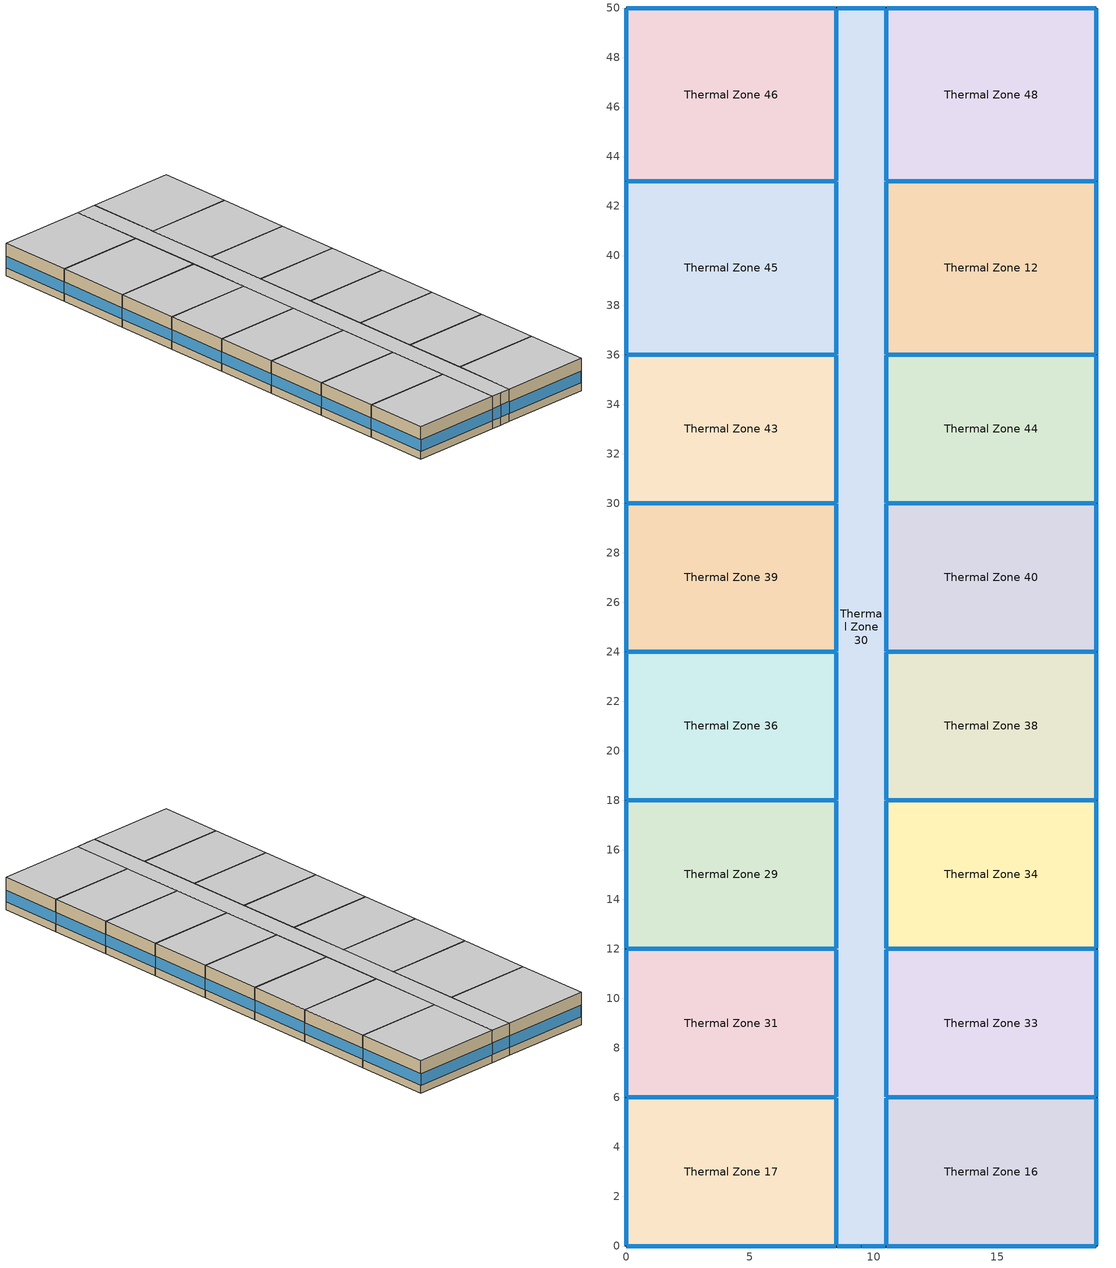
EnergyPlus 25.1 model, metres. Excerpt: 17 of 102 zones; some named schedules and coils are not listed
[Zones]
Thermal Zone 12
 floor to Thermal Zone 24 (Typical Interior Floor): 19,43 19,36 10.5,36 10.5,43 z3.05
 wall outside (Surface 218 c tbd (R 0.8x Solar 1.0x Therm 1.0x)): 19,36 19,43 z3.05:6.1
 wall to Thermal Zone 44 (Typical Interior Wall): 10.5,36 19,36 z3.05:6.1
 wall to Thermal Zone 30 (Typical Interior Wall): 10.5,43 10.5,36 z3.05:6.1
 wall to Thermal Zone 48 (Typical Interior Wall): 19,43 10.5,43 z3.05:6.1
 window (Customized Fenestration: u=3.36): 19,36.03 19,42.97 z3.81:4.88
 window inside (Typical Interior Window): 10.53,36 18.97,36 / 10.5,42.97 10.5,36.03 / 18.97,43 10.53,43 z4.05:4.97
 ceiling to Thermal Zone 63 (Typical Interior Ceiling): 19,36 19,43 10.5,43 10.5,36 z6.1
Thermal Zone 16
 floor to Thermal Zone 8 (Typical Interior Floor): 19,6 19,0 10.5,0 10.5,6 z3.05
 wall outside (Surface 146 c tbd (R 0.8x Solar 1.0x Therm 1.0x)): 19,0 19,6 z3.05:6.1
 wall outside (Surface 147 c tbd (R 0.8x Solar 1.0x Therm 1.0x)): 10.5,0 19,0 z3.05:6.1
 wall to Thermal Zone 30 (Typical Interior Wall): 10.5,6 10.5,0 z3.05:6.1
 wall to Thermal Zone 33 (Typical Interior Wall): 19,6 10.5,6 z3.05:6.1
 window (Customized Fenestration: u=3.36): 19,0.03 19,5.97 z3.81:4.89; 10.53,0 18.97,0 z3.81:4.88
 window inside (Typical Interior Window): 10.5,5.97 10.5,0.03 / 18.97,6 10.53,6 z4.05:4.97
 ceiling to Thermal Zone 50 (Typical Interior Ceiling): 19,0 19,6 10.5,6 10.5,0 z6.1
Thermal Zone 17
 floor to Thermal Zone 2 (Typical Interior Floor): 8.5,6 8.5,0 0,0 0,6 z3.05
 wall outside (Surface 120 c tbd (R 0.8x Solar 1.0x Therm 1.0x)): 0,0 8.5,0 z3.05:6.1
 wall outside (Surface 121 c tbd (R 0.8x Solar 1.0x Therm 1.0x)): 0,6 0,0 z3.05:6.1
 wall to Thermal Zone 30 (Typical Interior Wall): 8.5,0 8.5,6 z3.05:6.1
 wall to Thermal Zone 31 (Typical Interior Wall): 8.5,6 0,6 z3.05:6.1
 window inside (Typical Interior Window): 8.5,0.03 8.5,5.97 / 8.47,6 0.03,6 z4.05:4.97
 window (Customized Fenestration: u=3.36): 0.03,0 8.47,0 z3.81:4.88; 0,5.97 0,0.03 z3.81:4.89
 ceiling to Thermal Zone 47 (Typical Interior Ceiling): 8.5,0 8.5,6 0,6 0,0 z6.1
Thermal Zone 29
 floor to Thermal Zone 9 (Typical Interior Floor): 8.5,18 8.5,12 0,12 0,18 z3.05
 wall outside (Surface 166 c tbd (R 0.8x Solar 1.0x Therm 1.0x)): 0,18 0,12 z3.05:6.1
 wall to Thermal Zone 30 (Typical Interior Wall): 8.5,12 8.5,18 z3.05:6.1
 wall to Thermal Zone 31 (Typical Interior Wall): 0,12 8.5,12 z3.05:6.1
 wall to Thermal Zone 36 (Typical Interior Wall): 8.5,18 0,18 z3.05:6.1
 window inside (Typical Interior Window): 8.5,12.03 8.5,17.97 / 0.03,12 8.47,12 / 8.47,18 0.03,18 z4.05:4.97
 window (Customized Fenestration: u=3.36): 0,17.97 0,12.03 z3.81:4.89
 ceiling to Thermal Zone 54 (Typical Interior Ceiling): 8.5,12 8.5,18 0,18 0,12 z6.1
Thermal Zone 30
 floor to Thermal Zone 6 (Typical Interior Floor): 10.5,50 10.5,0 8.5,0 8.5,50 z3.05
 wall outside (Surface 126 c tbd (R 0.8x Solar 1.0x Therm 1.0x)): 9.5,0 10.5,0 z3.05:6.1
 wall outside (Surface 127 c tbd (R 0.8x Solar 1.0x Therm 1.0x)): 8.5,0 9.5,0 z3.05:6.1
 wall outside (Surface 136 c tbd (R 0.8x Solar 1.0x Therm 1.0x)): 10.5,50 8.5,50 z3.05:6.1
 wall to Thermal Zone 31 (Typical Interior Wall): 8.5,12 8.5,6 z3.05:6.1
 wall to Thermal Zone 36 (Typical Interior Wall): 8.5,24 8.5,18 z3.05:6.1
 wall to Thermal Zone 39 (Typical Interior Wall): 8.5,30 8.5,24 z3.05:6.1
 wall to Thermal Zone 43 (Typical Interior Wall): 8.5,36 8.5,30 z3.05:6.1
 wall to Thermal Zone 45 (Typical Interior Wall): 8.5,43 8.5,36 z3.05:6.1
 wall to Thermal Zone 46 (Typical Interior Wall): 8.5,50 8.5,43 z3.05:6.1
 wall to Thermal Zone 48 (Typical Interior Wall): 10.5,43 10.5,50 z3.05:6.1
 wall to Thermal Zone 44 (Typical Interior Wall): 10.5,30 10.5,36 z3.05:6.1
 wall to Thermal Zone 40 (Typical Interior Wall): 10.5,24 10.5,30 z3.05:6.1
 wall to Thermal Zone 38 (Typical Interior Wall): 10.5,18 10.5,24 z3.05:6.1
 wall to Thermal Zone 34 (Typical Interior Wall): 10.5,12 10.5,18 z3.05:6.1
 wall to Thermal Zone 33 (Typical Interior Wall): 10.5,6 10.5,12 z3.05:6.1
 window (Customized Fenestration: u=3.36): 9.53,0 10.47,0 / 8.53,0 9.47,0 z3.81:4.93; 10.47,50 8.53,50 z3.81:4.9
 window inside (Typical Interior Window): 8.5,11.97 8.5,6.03 / 8.5,23.97 8.5,18.03 / 8.5,29.97 8.5,24.03 / 8.5,35.97 8.5,30.03 / 8.5,42.97 8.5,36.03 / 8.5,49.97 8.5,43.03 / 10.5,43.03 10.5,49.97 / 10.5,30.03 10.5,35.97 / 10.5,24.03 10.5,29.97 / 10.5,18.03 10.5,23.97 / 10.5,12.03 10.5,17.97 / 10.5,6.03 10.5,11.97 z4.05:4.97
 ceiling to Thermal Zone 49 (Typical Interior Ceiling): 10.5,0 10.5,50 8.5,50 8.5,0 z6.1
Thermal Zone 31
 floor to Thermal Zone 3 (Typical Interior Floor): 0,12 8.5,12 8.5,6 0,6 z3.05
 wall outside (Surface 154 c tbd (R 0.8x Solar 1.0x Therm 1.0x)): 0,12 0,6 z3.05:6.1
 window (Customized Fenestration: u=3.36): 0,11.97 0,6.03 z3.81:4.89
 ceiling to Thermal Zone 53 (Typical Interior Ceiling): 8.5,6 8.5,12 0,12 0,6 z6.1
Thermal Zone 33
 floor to Thermal Zone 7 (Typical Interior Floor): 19,12 19,6 10.5,6 10.5,12 z3.05
 wall outside (Surface 158 c tbd (R 0.8x Solar 1.0x Therm 1.0x)): 19,6 19,12 z3.05:6.1
 wall to Thermal Zone 34 (Typical Interior Wall): 19,12 10.5,12 z3.05:6.1
 window (Customized Fenestration: u=3.36): 19,6.03 19,11.97 z3.81:4.89
 window inside (Typical Interior Window): 18.97,12 10.53,12 z4.05:4.97
 ceiling to Thermal Zone 14 (Typical Interior Ceiling): 19,6 19,12 10.5,12 10.5,6 z6.1
Thermal Zone 34
 floor to Thermal Zone 10 (Typical Interior Floor): 19,18 19,12 10.5,12 10.5,18 z3.05
 wall outside (Surface 170 c tbd (R 0.8x Solar 1.0x Therm 1.0x)): 19,12 19,18 z3.05:6.1
 wall to Thermal Zone 38 (Typical Interior Wall): 19,18 10.5,18 z3.05:6.1
 window (Customized Fenestration: u=3.36): 19,12.03 19,17.97 z3.81:4.89
 window inside (Typical Interior Window): 18.97,18 10.53,18 z4.05:4.97
 ceiling to Thermal Zone 56 (Typical Interior Ceiling): 19,12 19,18 10.5,18 10.5,12 z6.1
Thermal Zone 36
 floor to Thermal Zone 5 (Typical Interior Floor): 8.5,24 8.5,18 0,18 0,24 z3.05
 wall outside (Surface 178 c tbd (R 0.8x Solar 1.0x Therm 1.0x)): 0,24 0,18 z3.05:6.1
 wall to Thermal Zone 39 (Typical Interior Wall): 8.5,24 0,24 z3.05:6.1
 window (Customized Fenestration: u=3.36): 0,23.97 0,18.03 z3.81:4.89
 window inside (Typical Interior Window): 8.47,24 0.03,24 z4.05:4.97
 ceiling to Thermal Zone 59 (Typical Interior Ceiling): 8.5,18 8.5,24 0,24 0,18 z6.1
Thermal Zone 38
 floor to Thermal Zone 13 (Typical Interior Floor): 19,24 19,18 10.5,18 10.5,24 z3.05
 wall outside (Surface 182 c tbd (R 0.8x Solar 1.0x Therm 1.0x)): 19,18 19,24 z3.05:6.1
 wall to Thermal Zone 40 (Typical Interior Wall): 19,24 10.5,24 z3.05:6.1
 window (Customized Fenestration: u=3.36): 19,18.03 19,23.97 z3.81:4.89
 window inside (Typical Interior Window): 18.97,24 10.53,24 z4.05:4.97
 ceiling to Thermal Zone 23 (Typical Interior Ceiling): 19,18 19,24 10.5,24 10.5,18 z6.1
Thermal Zone 39
 floor to Thermal Zone 15 (Typical Interior Floor): 8.5,30 8.5,24 0,24 0,30 z3.05
 wall outside (Surface 188 c tbd (R 0.8x Solar 1.0x Therm 1.0x)): 0,30 0,24 z3.05:6.1
 wall to Thermal Zone 43 (Typical Interior Wall): 8.5,30 0,30 z3.05:6.1
 window (Customized Fenestration: u=3.36): 0,29.97 0,24.03 z3.81:4.89
 window inside (Typical Interior Window): 8.47,30 0.03,30 z4.05:4.97
 ceiling to Thermal Zone 61 (Typical Interior Ceiling): 8.5,24 8.5,30 0,30 0,24 z6.1
Thermal Zone 40
 floor to Thermal Zone 18 (Typical Interior Floor): 19,30 19,24 10.5,24 10.5,30 z3.05
 wall outside (Surface 194 c tbd (R 0.8x Solar 1.0x Therm 1.0x)): 19,24 19,30 z3.05:6.1
 wall to Thermal Zone 44 (Typical Interior Wall): 19,30 10.5,30 z3.05:6.1
 window (Customized Fenestration: u=3.36): 19,24.03 19,29.97 z3.81:4.89
 window inside (Typical Interior Window): 18.97,30 10.53,30 z4.05:4.97
 ceiling to Thermal Zone 35 (Typical Interior Ceiling): 19,24 19,30 10.5,30 10.5,24 z6.1
Thermal Zone 43
 floor to Thermal Zone 19 (Typical Interior Floor): 8.5,36 8.5,30 0,30 0,36 z3.05
 wall outside (Surface 200 c tbd (R 0.8x Solar 1.0x Therm 1.0x)): 0,36 0,30 z3.05:6.1
 wall to Thermal Zone 45 (Typical Interior Wall): 8.5,36 0,36 z3.05:6.1
 window (Customized Fenestration: u=3.36): 0,35.97 0,30.03 z3.81:4.89
 window inside (Typical Interior Window): 8.47,36 0.03,36 z4.05:4.97
 ceiling to Thermal Zone 62 (Typical Interior Ceiling): 8.5,30 8.5,36 0,36 0,30 z6.1
Thermal Zone 44
 floor to Thermal Zone 21 (Typical Interior Floor): 19,36 19,30 10.5,30 10.5,36 z3.05
 wall outside (Surface 206 c tbd (R 0.8x Solar 1.0x Therm 1.0x)): 19,30 19,36 z3.05:6.1
 window (Customized Fenestration: u=3.36): 19,30.03 19,35.97 z3.81:4.89
 ceiling to Thermal Zone 58 (Typical Interior Ceiling): 19,30 19,36 10.5,36 10.5,30 z6.1
Thermal Zone 45
 floor to Thermal Zone 22 (Typical Interior Floor): 8.5,43 8.5,36 0,36 0,43 z3.05
 wall outside (Surface 212 c tbd (R 0.8x Solar 1.0x Therm 1.0x)): 0,43 0,36 z3.05:6.1
 wall to Thermal Zone 46 (Typical Interior Wall): 8.5,43 0,43 z3.05:6.1
 window (Customized Fenestration: u=3.36): 0,42.97 0,36.03 z3.81:4.88
 window inside (Typical Interior Window): 8.47,43 0.03,43 z4.05:4.97
 ceiling to Thermal Zone 42 (Typical Interior Ceiling): 8.5,36 8.5,43 0,43 0,36 z6.1
Thermal Zone 46
 floor to Thermal Zone 26 (Typical Interior Floor): 8.5,50 8.5,43 0,43 0,50 z3.05
 wall outside (Surface 224 c tbd (R 0.8x Solar 1.0x Therm 1.0x)): 0,50 0,43 z3.05:6.1
 wall outside (Surface 225 c tbd (R 0.8x Solar 1.0x Therm 1.0x)): 8.5,50 0,50 z3.05:6.1
 window (Customized Fenestration: u=3.36): 0,49.97 0,43.03 / 8.47,50 0.03,50 z3.81:4.88
 ceiling to Thermal Zone 52 (Typical Interior Ceiling): 8.5,43 8.5,50 0,50 0,43 z6.1
Thermal Zone 48
 floor to Thermal Zone 27 (Typical Interior Floor): 19,50 19,43 10.5,43 10.5,50 z3.05
 wall outside (Surface 231 c tbd (R 0.8x Solar 1.0x Therm 1.0x)): 19,50 10.5,50 z3.05:6.1
 wall outside (Surface 232 c tbd (R 0.8x Solar 1.0x Therm 1.0x)): 19,43 19,50 z3.05:6.1
 window (Customized Fenestration: u=3.36): 18.97,50 10.53,50 / 19,43.03 19,49.97 z3.81:4.88
 ceiling to Thermal Zone 20 (Typical Interior Ceiling): 19,43 19,50 10.5,50 10.5,43 z6.1
[Building]
Building 1
[Site:Location]
Montreal-Trudeau Intl AP: Latitude {deg}=45.4706; Longitude {deg}=-73.7408; Time Zone {hr}=-5; Elevation {m}=36; Keep Site Location Information=No
[SizingPeriod:DesignDay] Month=7; Day of Month=21; Day Type=SummerDesignDay; Daily Dry-Bulb Temperature Range {deltaC}=9.3; Dry-Bulb Temperature Range Modifier Type=DefaultMultipliers; Barometric Pressure {Pa}=100893; Wind Speed {m/s}=4.9; Wind Direction {deg}=220; Rain Indicator=No; Snow Indicator=No; Daylight Saving Time Indicator=No; Solar Model Indicator=ASHRAETau; ASHRAE Clear Sky Optical Depth for Beam Irradiance (taub)=0.465; ASHRAE Clear Sky Optical Depth for Diffuse Irradiance (taud)=1.966; Begin Environment Reset Mode=FullResetAtBeginEnvironment
Name | Maximum Dry-Bulb Temperature {C} | Humidity Condition Type | Wetbulb or DewPoint at Maximum Dry-Bulb {C} | Enthalpy at Maximum Dry-Bulb {J/kg}
Montreal Int'l Ann Clg .4% Condns DB=>MWB | 30 | Wetbulb | 22.1
Montreal Int'l Ann Clg .4% Condns DP=>MDB | 26 | Dewpoint | 21.6
Montreal Int'l Ann Clg .4% Condns Enth=>MDB | 28.1 | Enthalpy |  | 69300
Montreal Int'l Ann Clg .4% Condns WB=>MDB | 28.1 | Wetbulb | 23.2
[Material] Thermal Absorptance=0.9
Name | Roughness | Thickness {m} | Conductivity {W/m-K} | Density {kg/m3} | Specific Heat {J/kg-K} | Solar Absorptance | Visible Absorptance
100mm Normalweight concrete floor | MediumRough | 0.1016 | 2.31045 | 2322 | 832.557 | 0.7 | 0.7
AQNC2024brick (fired clay) (R 0.8x Solar 1.0x Therm 1.0x); AQNC2024brick (fired clay) (R 0.8x Solar 1.0x Therm 1.0x) 18; AQNC2024brick (fired clay) (R 0.8x Solar 1.0x Therm 1.0x) 24; AQNC2024brick (fired clay) (R 0.8x Solar 1.0x Therm 1.0x) 30; AQNC2024brick (fired clay) (R 0.8x Solar 1.0x Therm 1.0x) 33; AQNC2024brick (fired clay) (R 0.8x Solar 1.0x Therm 1.0x) 37; AQNC2024brick (fired clay) (R 0.8x Solar 1.0x Therm 1.0x) 41; AQNC2024brick (fired clay) (R 0.8x Solar 1.0x Therm 1.0x) 45; AQNC2024brick (fired clay) (R 0.8x Solar 1.0x Therm 1.0x) 46; AQNC2024brick (fired clay) (R 0.8x Solar 1.0x Therm 1.0x) 47; AQNC2024brick (fired clay) (R 0.8x Solar 1.0x Therm 1.0x) 50; AQNC2024brick (fired clay) (R 0.8x Solar 1.0x Therm 1.0x) 52; AQNC2024brick (fired clay) (R 0.8x Solar 1.0x Therm 1.0x) 54; AQNC2024brick (fired clay) (R 0.8x Solar 1.0x Therm 1.0x) 55; AQNC2024brick (fired clay) (R 0.8x Solar 1.0x Therm 1.0x) 57; AQNC2024brick (fired clay) (R 0.8x Solar 1.0x Therm 1.0x) 58; AQNC2024brick (fired clay) (R 0.8x Solar 1.0x Therm 1.0x) 60; AQNC2024brick (fired clay) (R 0.8x Solar 1.0x Therm 1.0x) 62; AQNC2024brick (fired clay) (R 0.8x Solar 1.0x Therm 1.0x) 63; AQNC2024brick (fired clay) (R 0.8x Solar 1.0x Therm 1.0x) 66; AQNC2024brick (fired clay) (R 0.8x Solar 1.0x Therm 1.0x) 68; AQNC2024brick (fired clay) (R 0.8x Solar 1.0x Therm 1.0x) 69; AQNC2024brick (fired clay) (R 0.8x Solar 1.0x Therm 1.0x) 70 | MediumRough | 0.08 | 1.43 | 2400 | 840 | 0.7 | 0.7
AQNC2024gypsum board (R 0.8x Solar 1.0x Therm 1.0x); AQNC2024gypsum board (R 0.8x Solar 1.0x Therm 1.0x) 18; AQNC2024gypsum board (R 0.8x Solar 1.0x Therm 1.0x) 24; AQNC2024gypsum board (R 0.8x Solar 1.0x Therm 1.0x) 30; AQNC2024gypsum board (R 0.8x Solar 1.0x Therm 1.0x) 33; AQNC2024gypsum board (R 0.8x Solar 1.0x Therm 1.0x) 37; AQNC2024gypsum board (R 0.8x Solar 1.0x Therm 1.0x) 41; AQNC2024gypsum board (R 0.8x Solar 1.0x Therm 1.0x) 45; AQNC2024gypsum board (R 0.8x Solar 1.0x Therm 1.0x) 46; AQNC2024gypsum board (R 0.8x Solar 1.0x Therm 1.0x) 47; AQNC2024gypsum board (R 0.8x Solar 1.0x Therm 1.0x) 50; AQNC2024gypsum board (R 0.8x Solar 1.0x Therm 1.0x) 52; AQNC2024gypsum board (R 0.8x Solar 1.0x Therm 1.0x) 54; AQNC2024gypsum board (R 0.8x Solar 1.0x Therm 1.0x) 55; AQNC2024gypsum board (R 0.8x Solar 1.0x Therm 1.0x) 57; AQNC2024gypsum board (R 0.8x Solar 1.0x Therm 1.0x) 58; AQNC2024gypsum board (R 0.8x Solar 1.0x Therm 1.0x) 60; AQNC2024gypsum board (R 0.8x Solar 1.0x Therm 1.0x) 62; AQNC2024gypsum board (R 0.8x Solar 1.0x Therm 1.0x) 63; AQNC2024gypsum board (R 0.8x Solar 1.0x Therm 1.0x) 66; AQNC2024gypsum board (R 0.8x Solar 1.0x Therm 1.0x) 68; AQNC2024gypsum board (R 0.8x Solar 1.0x Therm 1.0x) 69; AQNC2024gypsum board (R 0.8x Solar 1.0x Therm 1.0x) 70 | MediumRough | 0.08 | 0.159 | 800 | 1090 | 0.7 | 0.7
AQNC2024Stucco 25 mm (R 0.8x Solar 1.0x Therm 1.0x); AQNC2024Stucco 25 mm (R 0.8x Solar 1.0x Therm 1.0x) 18; AQNC2024Stucco 25 mm (R 0.8x Solar 1.0x Therm 1.0x) 24; AQNC2024Stucco 25 mm (R 0.8x Solar 1.0x Therm 1.0x) 30; AQNC2024Stucco 25 mm (R 0.8x Solar 1.0x Therm 1.0x) 33; AQNC2024Stucco 25 mm (R 0.8x Solar 1.0x Therm 1.0x) 37; AQNC2024Stucco 25 mm (R 0.8x Solar 1.0x Therm 1.0x) 41; AQNC2024Stucco 25 mm (R 0.8x Solar 1.0x Therm 1.0x) 45; AQNC2024Stucco 25 mm (R 0.8x Solar 1.0x Therm 1.0x) 46; AQNC2024Stucco 25 mm (R 0.8x Solar 1.0x Therm 1.0x) 47; AQNC2024Stucco 25 mm (R 0.8x Solar 1.0x Therm 1.0x) 50; AQNC2024Stucco 25 mm (R 0.8x Solar 1.0x Therm 1.0x) 52; AQNC2024Stucco 25 mm (R 0.8x Solar 1.0x Therm 1.0x) 54; AQNC2024Stucco 25 mm (R 0.8x Solar 1.0x Therm 1.0x) 55; AQNC2024Stucco 25 mm (R 0.8x Solar 1.0x Therm 1.0x) 57; AQNC2024Stucco 25 mm (R 0.8x Solar 1.0x Therm 1.0x) 58; AQNC2024Stucco 25 mm (R 0.8x Solar 1.0x Therm 1.0x) 60; AQNC2024Stucco 25 mm (R 0.8x Solar 1.0x Therm 1.0x) 62; AQNC2024Stucco 25 mm (R 0.8x Solar 1.0x Therm 1.0x) 63; AQNC2024Stucco 25 mm (R 0.8x Solar 1.0x Therm 1.0x) 66; AQNC2024Stucco 25 mm (R 0.8x Solar 1.0x Therm 1.0x) 68; AQNC2024Stucco 25 mm (R 0.8x Solar 1.0x Therm 1.0x) 69; AQNC2024Stucco 25 mm (R 0.8x Solar 1.0x Therm 1.0x) 70 | MediumRough | 0.02 | 0.159 | 800 | 1090 | 0.7 | 0.7
G01 13mm gypsum board | Smooth | 0.0127 | 0.160031 | 800.001 | 1090.73 | 0.7 | 0.5
G05 25mm wood | MediumSmooth | 0.0254 | 0.15 | 608 | 1630 | 0.5 | 0.5
Surface 120 m tbd (R 0.8x Solar 1.0x Therm 1.0x); Surface 147 m tbd (R 0.8x Solar 1.0x Therm 1.0x); Surface 225 m tbd (R 0.8x Solar 1.0x Therm 1.0x); Surface 231 m tbd (R 0.8x Solar 1.0x Therm 1.0x) | MediumRough | 0.08 | 0.101879 | 15 | 1500 | 0.7 | 0.7
Surface 121 m tbd (R 0.8x Solar 1.0x Therm 1.0x); Surface 146 m tbd (R 0.8x Solar 1.0x Therm 1.0x) | MediumRough | 0.08 | 0.104865 | 15 | 1500 | 0.7 | 0.7
Surface 126 m tbd (R 0.8x Solar 1.0x Therm 1.0x); Surface 127 m tbd (R 0.8x Solar 1.0x Therm 1.0x) | MediumRough | 0.08 | 0.124682 | 15 | 1500 | 0.7 | 0.7
Surface 136 m tbd (R 0.8x Solar 1.0x Therm 1.0x) | MediumRough | 0.08 | 0.109301 | 15 | 1500 | 0.7 | 0.7
Surface 154 m tbd (R 0.8x Solar 1.0x Therm 1.0x); Surface 158 m tbd (R 0.8x Solar 1.0x Therm 1.0x); Surface 166 m tbd (R 0.8x Solar 1.0x Therm 1.0x); Surface 170 m tbd (R 0.8x Solar 1.0x Therm 1.0x); Surface 178 m tbd (R 0.8x Solar 1.0x Therm 1.0x); Surface 182 m tbd (R 0.8x Solar 1.0x Therm 1.0x); Surface 188 m tbd (R 0.8x Solar 1.0x Therm 1.0x); Surface 194 m tbd (R 0.8x Solar 1.0x Therm 1.0x); Surface 200 m tbd (R 0.8x Solar 1.0x Therm 1.0x); Surface 206 m tbd (R 0.8x Solar 1.0x Therm 1.0x) | MediumRough | 0.08 | 0.0995079 | 15 | 1500 | 0.7 | 0.7
Surface 212 m tbd (R 0.8x Solar 1.0x Therm 1.0x); Surface 218 m tbd (R 0.8x Solar 1.0x Therm 1.0x) | MediumRough | 0.08 | 0.0988219 | 15 | 1500 | 0.7 | 0.7
Surface 224 m tbd (R 0.8x Solar 1.0x Therm 1.0x); Surface 232 m tbd (R 0.8x Solar 1.0x Therm 1.0x) | MediumRough | 0.08 | 0.103414 | 15 | 1500 | 0.7 | 0.7
[Material:NoMass]
CP02 CARPET PAD 3: Roughness=Smooth; Thermal Resistance {m2-K/W}=0.21648; Thermal Absorptance=0.9; Solar Absorptance=0.7; Visible Absorptance=0.8
[WindowMaterial:Glazing]
Clear 3mm 1: Optical Data Type=SpectralAverage; Thickness {m}=0.003; Solar Transmittance at Normal Incidence=0.837; Front Side Solar Reflectance at Normal Incidence=0.075; Back Side Solar Reflectance at Normal Incidence=0.075; Visible Transmittance at Normal Incidence=0.898; Front Side Visible Reflectance at Normal Incidence=0.081; Back Side Visible Reflectance at Normal Incidence=0.081; Infrared Transmittance at Normal Incidence=0; Front Side Infrared Hemispherical Emissivity=0.84; Back Side Infrared Hemispherical Emissivity=0.84; Conductivity {W/m-K}=0.9; Dirt Correction Factor for Solar and Visible Transmittance=1; Solar Diffusing=No
[WindowMaterial:SimpleGlazingSystem]
Fenestration U=3.32 0.66 1: U-Factor {W/m2-K}=3.32; Solar Heat Gain Coefficient=0.66; Visible Transmittance=0.21
[Construction]
Customized Fenestration: u=3.36: Fenestration U=3.32 0.66 1
Interior Partition 1: G05 25mm wood
Surface 120 c tbd (R 0.8x Solar 1.0x Therm 1.0x): AQNC2024Stucco 25 mm (R 0.8x Solar 1.0x Therm 1.0x) 37, AQNC2024brick (fired clay) (R 0.8x Solar 1.0x Therm 1.0x) 37, Surface 120 m tbd (R 0.8x Solar 1.0x Therm 1.0x), AQNC2024gypsum board (R 0.8x Solar 1.0x Therm 1.0x) 37
Surface 121 c tbd (R 0.8x Solar 1.0x Therm 1.0x): AQNC2024Stucco 25 mm (R 0.8x Solar 1.0x Therm 1.0x) 45, AQNC2024brick (fired clay) (R 0.8x Solar 1.0x Therm 1.0x) 45, Surface 121 m tbd (R 0.8x Solar 1.0x Therm 1.0x), AQNC2024gypsum board (R 0.8x Solar 1.0x Therm 1.0x) 45
Surface 126 c tbd (R 0.8x Solar 1.0x Therm 1.0x): AQNC2024Stucco 25 mm (R 0.8x Solar 1.0x Therm 1.0x), AQNC2024brick (fired clay) (R 0.8x Solar 1.0x Therm 1.0x), Surface 126 m tbd (R 0.8x Solar 1.0x Therm 1.0x), AQNC2024gypsum board (R 0.8x Solar 1.0x Therm 1.0x)
Surface 127 c tbd (R 0.8x Solar 1.0x Therm 1.0x): AQNC2024Stucco 25 mm (R 0.8x Solar 1.0x Therm 1.0x) 24, AQNC2024brick (fired clay) (R 0.8x Solar 1.0x Therm 1.0x) 24, Surface 127 m tbd (R 0.8x Solar 1.0x Therm 1.0x), AQNC2024gypsum board (R 0.8x Solar 1.0x Therm 1.0x) 24
Surface 136 c tbd (R 0.8x Solar 1.0x Therm 1.0x): AQNC2024Stucco 25 mm (R 0.8x Solar 1.0x Therm 1.0x) 50, AQNC2024brick (fired clay) (R 0.8x Solar 1.0x Therm 1.0x) 50, Surface 136 m tbd (R 0.8x Solar 1.0x Therm 1.0x), AQNC2024gypsum board (R 0.8x Solar 1.0x Therm 1.0x) 50
Surface 146 c tbd (R 0.8x Solar 1.0x Therm 1.0x): AQNC2024Stucco 25 mm (R 0.8x Solar 1.0x Therm 1.0x) 52, AQNC2024brick (fired clay) (R 0.8x Solar 1.0x Therm 1.0x) 52, Surface 146 m tbd (R 0.8x Solar 1.0x Therm 1.0x), AQNC2024gypsum board (R 0.8x Solar 1.0x Therm 1.0x) 52
Surface 147 c tbd (R 0.8x Solar 1.0x Therm 1.0x): AQNC2024Stucco 25 mm (R 0.8x Solar 1.0x Therm 1.0x) 41, AQNC2024brick (fired clay) (R 0.8x Solar 1.0x Therm 1.0x) 41, Surface 147 m tbd (R 0.8x Solar 1.0x Therm 1.0x), AQNC2024gypsum board (R 0.8x Solar 1.0x Therm 1.0x) 41
Surface 154 c tbd (R 0.8x Solar 1.0x Therm 1.0x): AQNC2024Stucco 25 mm (R 0.8x Solar 1.0x Therm 1.0x) 30, AQNC2024brick (fired clay) (R 0.8x Solar 1.0x Therm 1.0x) 30, Surface 154 m tbd (R 0.8x Solar 1.0x Therm 1.0x), AQNC2024gypsum board (R 0.8x Solar 1.0x Therm 1.0x) 30
Surface 158 c tbd (R 0.8x Solar 1.0x Therm 1.0x): AQNC2024Stucco 25 mm (R 0.8x Solar 1.0x Therm 1.0x) 33, AQNC2024brick (fired clay) (R 0.8x Solar 1.0x Therm 1.0x) 33, Surface 158 m tbd (R 0.8x Solar 1.0x Therm 1.0x), AQNC2024gypsum board (R 0.8x Solar 1.0x Therm 1.0x) 33
Surface 166 c tbd (R 0.8x Solar 1.0x Therm 1.0x): AQNC2024Stucco 25 mm (R 0.8x Solar 1.0x Therm 1.0x) 54, AQNC2024brick (fired clay) (R 0.8x Solar 1.0x Therm 1.0x) 54, Surface 166 m tbd (R 0.8x Solar 1.0x Therm 1.0x), AQNC2024gypsum board (R 0.8x Solar 1.0x Therm 1.0x) 54
Surface 170 c tbd (R 0.8x Solar 1.0x Therm 1.0x): AQNC2024Stucco 25 mm (R 0.8x Solar 1.0x Therm 1.0x) 55, AQNC2024brick (fired clay) (R 0.8x Solar 1.0x Therm 1.0x) 55, Surface 170 m tbd (R 0.8x Solar 1.0x Therm 1.0x), AQNC2024gypsum board (R 0.8x Solar 1.0x Therm 1.0x) 55
Surface 178 c tbd (R 0.8x Solar 1.0x Therm 1.0x): AQNC2024Stucco 25 mm (R 0.8x Solar 1.0x Therm 1.0x) 57, AQNC2024brick (fired clay) (R 0.8x Solar 1.0x Therm 1.0x) 57, Surface 178 m tbd (R 0.8x Solar 1.0x Therm 1.0x), AQNC2024gypsum board (R 0.8x Solar 1.0x Therm 1.0x) 57
Surface 182 c tbd (R 0.8x Solar 1.0x Therm 1.0x): AQNC2024Stucco 25 mm (R 0.8x Solar 1.0x Therm 1.0x) 58, AQNC2024brick (fired clay) (R 0.8x Solar 1.0x Therm 1.0x) 58, Surface 182 m tbd (R 0.8x Solar 1.0x Therm 1.0x), AQNC2024gypsum board (R 0.8x Solar 1.0x Therm 1.0x) 58
Surface 188 c tbd (R 0.8x Solar 1.0x Therm 1.0x): AQNC2024Stucco 25 mm (R 0.8x Solar 1.0x Therm 1.0x) 46, AQNC2024brick (fired clay) (R 0.8x Solar 1.0x Therm 1.0x) 46, Surface 188 m tbd (R 0.8x Solar 1.0x Therm 1.0x), AQNC2024gypsum board (R 0.8x Solar 1.0x Therm 1.0x) 46
Surface 194 c tbd (R 0.8x Solar 1.0x Therm 1.0x): AQNC2024Stucco 25 mm (R 0.8x Solar 1.0x Therm 1.0x) 60, AQNC2024brick (fired clay) (R 0.8x Solar 1.0x Therm 1.0x) 60, Surface 194 m tbd (R 0.8x Solar 1.0x Therm 1.0x), AQNC2024gypsum board (R 0.8x Solar 1.0x Therm 1.0x) 60
Surface 200 c tbd (R 0.8x Solar 1.0x Therm 1.0x): AQNC2024Stucco 25 mm (R 0.8x Solar 1.0x Therm 1.0x) 62, AQNC2024brick (fired clay) (R 0.8x Solar 1.0x Therm 1.0x) 62, Surface 200 m tbd (R 0.8x Solar 1.0x Therm 1.0x), AQNC2024gypsum board (R 0.8x Solar 1.0x Therm 1.0x) 62
Surface 206 c tbd (R 0.8x Solar 1.0x Therm 1.0x): AQNC2024Stucco 25 mm (R 0.8x Solar 1.0x Therm 1.0x) 63, AQNC2024brick (fired clay) (R 0.8x Solar 1.0x Therm 1.0x) 63, Surface 206 m tbd (R 0.8x Solar 1.0x Therm 1.0x), AQNC2024gypsum board (R 0.8x Solar 1.0x Therm 1.0x) 63
Surface 212 c tbd (R 0.8x Solar 1.0x Therm 1.0x): AQNC2024Stucco 25 mm (R 0.8x Solar 1.0x Therm 1.0x) 18, AQNC2024brick (fired clay) (R 0.8x Solar 1.0x Therm 1.0x) 18, Surface 212 m tbd (R 0.8x Solar 1.0x Therm 1.0x), AQNC2024gypsum board (R 0.8x Solar 1.0x Therm 1.0x) 18
Surface 218 c tbd (R 0.8x Solar 1.0x Therm 1.0x): AQNC2024Stucco 25 mm (R 0.8x Solar 1.0x Therm 1.0x) 47, AQNC2024brick (fired clay) (R 0.8x Solar 1.0x Therm 1.0x) 47, Surface 218 m tbd (R 0.8x Solar 1.0x Therm 1.0x), AQNC2024gypsum board (R 0.8x Solar 1.0x Therm 1.0x) 47
Surface 224 c tbd (R 0.8x Solar 1.0x Therm 1.0x): AQNC2024Stucco 25 mm (R 0.8x Solar 1.0x Therm 1.0x) 66, AQNC2024brick (fired clay) (R 0.8x Solar 1.0x Therm 1.0x) 66, Surface 224 m tbd (R 0.8x Solar 1.0x Therm 1.0x), AQNC2024gypsum board (R 0.8x Solar 1.0x Therm 1.0x) 66
Surface 225 c tbd (R 0.8x Solar 1.0x Therm 1.0x): AQNC2024Stucco 25 mm (R 0.8x Solar 1.0x Therm 1.0x) 68, AQNC2024brick (fired clay) (R 0.8x Solar 1.0x Therm 1.0x) 68, Surface 225 m tbd (R 0.8x Solar 1.0x Therm 1.0x), AQNC2024gypsum board (R 0.8x Solar 1.0x Therm 1.0x) 68
Surface 231 c tbd (R 0.8x Solar 1.0x Therm 1.0x): AQNC2024Stucco 25 mm (R 0.8x Solar 1.0x Therm 1.0x) 69, AQNC2024brick (fired clay) (R 0.8x Solar 1.0x Therm 1.0x) 69, Surface 231 m tbd (R 0.8x Solar 1.0x Therm 1.0x), AQNC2024gypsum board (R 0.8x Solar 1.0x Therm 1.0x) 69
Surface 232 c tbd (R 0.8x Solar 1.0x Therm 1.0x): AQNC2024Stucco 25 mm (R 0.8x Solar 1.0x Therm 1.0x) 70, AQNC2024brick (fired clay) (R 0.8x Solar 1.0x Therm 1.0x) 70, Surface 232 m tbd (R 0.8x Solar 1.0x Therm 1.0x), AQNC2024gypsum board (R 0.8x Solar 1.0x Therm 1.0x) 70
Typical Interior Ceiling: CP02 CARPET PAD 3, 100mm Normalweight concrete floor
Typical Interior Floor: 100mm Normalweight concrete floor, CP02 CARPET PAD 3
Typical Interior Wall: G01 13mm gypsum board, G01 13mm gypsum board
Typical Interior Window: Clear 3mm 1
[Zone] Multiplier=1; Part of Total Floor Area=Yes
Thermal Zone 12; Thermal Zone 16; Thermal Zone 17; Thermal Zone 29; Thermal Zone 30; Thermal Zone 31; Thermal Zone 33; Thermal Zone 34; Thermal Zone 36; Thermal Zone 38; Thermal Zone 39; Thermal Zone 40; Thermal Zone 43; Thermal Zone 44; Thermal Zone 45; Thermal Zone 46; Thermal Zone 48
[Space]
Name | Zone | Space Type
Space 215 | Thermal Zone 12 | MURB small 1
Space 203 | Thermal Zone 16 | MURB small 1
Space 201 | Thermal Zone 17 | MURB small 1
Space 206 | Thermal Zone 29 | MURB small 1
Space 202 | Thermal Zone 30 | MURB lobby 1
Space 204 | Thermal Zone 31 | MURB small 1
Space 205 | Thermal Zone 33 | MURB small 1
Space 207 | Thermal Zone 34 | MURB small 1
Space 208 | Thermal Zone 36 | MURB small 1
Space 209 | Thermal Zone 38 | MURB small 1
Space 210 | Thermal Zone 39 | MURB small 1
Space 211 | Thermal Zone 40 | MURB small 1
Space 212 | Thermal Zone 43 | MURB small 1
Space 213 | Thermal Zone 44 | MURB small 1
Space 214 | Thermal Zone 45 | MURB small 1
Space 216 | Thermal Zone 46 | MURB small 1
Space 217 | Thermal Zone 48 | MURB small 1
[SpaceList]
MURB small 1: Space 409, Space 101, Space 108, Space 603, Space 104, Space 105, Space 103, Space 106, Space 107, Space 215, Space 109, Space 305, Space 110, Space 203, Space 201, Space 111, Space 112, Space 317, Space 113, Space 114, Space 309, Space 115, Space 614, Space 116, Space 117, Space 511, Space 206, Space 204, Space 205, Space 207, Space 311, Space 208, Space 407, Space 209, Space 210, Space 211, Space 314, Space 212, Space 213, Space 214, Space 216, Space 301, Space 217, Space 303, Space 403, Space 316, Space 304, Space 306, Space 611, Space 307, Space 608, Space 313, Space 308, Space 406, Space 310, Space 312, Space 315, Space 401, Space 506, Space 404, Space 405, Space 408, Space 410, Space 411, Space 412, Space 413, Space 414, Space 415, Space 416, Space 417, Space 501, Space 503, Space 504, Space 505, Space 507, Space 508, Space 509, Space 617, Space 510, Space 604, Space 512, Space 513, Space 514, Space 515, Space 516, Space 517, Space 601, Space 602, Space 605, Space 606, Space 607, Space 609, Space 610, Space 612, Space 613, Space 615, Space 616
MURB lobby 1: Space 102, Space 402, Space 202, Space 302, Space 502
[InternalMass] Construction=Interior Partition 1
Name | Zone or ZoneList | Space or SpaceList | Surface Area {m2}
Space 215 Internal Mass 1 | Thermal Zone 12 | Space 215 | 119
Space 203 Internal Mass 1 | Thermal Zone 16 | Space 203 | 102
Space 201 Internal Mass 1 | Thermal Zone 17 | Space 201 | 102
Space 206 Internal Mass 1 | Thermal Zone 29 | Space 206 | 102
Space 204 Internal Mass 1 | Thermal Zone 31 | Space 204 | 102
Space 205 Internal Mass 1 | Thermal Zone 33 | Space 205 | 102
Space 207 Internal Mass 1 | Thermal Zone 34 | Space 207 | 102
Space 208 Internal Mass 1 | Thermal Zone 36 | Space 208 | 102
Space 209 Internal Mass 1 | Thermal Zone 38 | Space 209 | 102
Space 210 Internal Mass 1 | Thermal Zone 39 | Space 210 | 102
Space 211 Internal Mass 1 | Thermal Zone 40 | Space 211 | 102
Space 212 Internal Mass 1 | Thermal Zone 43 | Space 212 | 102
Space 213 Internal Mass 1 | Thermal Zone 44 | Space 213 | 102
Space 214 Internal Mass 1 | Thermal Zone 45 | Space 214 | 119
Space 216 Internal Mass 1 | Thermal Zone 46 | Space 216 | 119
Space 217 Internal Mass 1 | Thermal Zone 48 | Space 217 | 119
Space 202 Internal Mass 2 | Thermal Zone 30 | Space 202 | 200
[Lights]
Lights 1: Zone or ZoneList or Space or SpaceList=MURB small 1; Schedule=Eclairageint 1; Design Level Calculation Method=LightingLevel; Lighting Level {W}=241.35; Fraction Radiant=0.4; Fraction Visible=0.2; Fraction Replaceable=1
[People]
People 2: Zone or ZoneList or Space or SpaceList=MURB small 1; Number of People Schedule=MidriseApartment Apartment Occ 2; Number of People Calculation Method=People/Area; People per Floor Area {person/m2}=0.0283091; Fraction Radiant=0.3; Activity Level Schedule=MidriseApartment Activity 2
[ElectricEquipment] Zone or ZoneList or Space or SpaceList=MURB small 1; Design Level Calculation Method=EquipmentLevel
Name | Schedule | Design Level {W} | Fraction Latent | Fraction Radiant | Fraction Lost
Electric Equipment 10 5.0 percent reduction | Secheuse | 262.865 | 0 | 0.2 | 0.8
Electric Equipment 2 5.0 percent reduction | Autres | 703 |  | 0.2
Electric Equipment 4 5.0 percent reduction | Chaufeau | 894.52 | 0.1 | 0 | 0.9
Electric Equipment 5 5.0 percent reduction | Congelateur | 16.5775 | 0.1 | 0 | 0.9
Electric Equipment 6 5.0 percent reduction | Fourcuisiniere | 297.35 | 0.1 | 0.2 | 0.1
Electric Equipment 7 5.0 percent reduction | Laveuse | 26.429 | 0 | 0.2 | 0.1
Electric Equipment 8 5.0 percent reduction | Lavevaisselle | 29.0605 | 0.1 | 0.1 | 0.8
Electric Equipment 9 5.0 percent reduction | Refrigerateur | 110.941 | 0.1 | 0 | 0
[ZoneInfiltration:DesignFlowRate] Design Flow Rate Calculation Method=Flow/ExteriorArea; Flow Rate per Exterior Surface Area {m3/s-m2}=0.00070258; Constant Term Coefficient=0.107472; Temperature Term Coefficient=0.0119911; Velocity Term Coefficient=0; Velocity Squared Term Coefficient=0.0134792; Density Basis=Outdoor
Name | Zone or ZoneList or Space or SpaceList | Schedule
Space 215 HVAC Off Infiltration | Space 215 | Infiltration HVAC Off Schedule
Space 215 HVAC On Infiltration | Space 215 | Infiltration HVAC On Schedule
Space 203 HVAC Off Infiltration | Space 203 | Infiltration HVAC Off Schedule
Space 203 HVAC On Infiltration | Space 203 | Infiltration HVAC On Schedule
Space 201 HVAC Off Infiltration | Space 201 | Infiltration HVAC Off Schedule
Space 201 HVAC On Infiltration | Space 201 | Infiltration HVAC On Schedule
Space 206 HVAC Off Infiltration | Space 206 | Infiltration HVAC Off Schedule
Space 206 HVAC On Infiltration | Space 206 | Infiltration HVAC On Schedule
Space 202 HVAC Off Infiltration | Space 202 | Infiltration HVAC Off Schedule
Space 202 HVAC On Infiltration | Space 202 | Infiltration HVAC On Schedule
Space 204 HVAC Off Infiltration | Space 204 | Infiltration HVAC Off Schedule
Space 204 HVAC On Infiltration | Space 204 | Infiltration HVAC On Schedule
Space 205 HVAC Off Infiltration | Space 205 | Infiltration HVAC Off Schedule
Space 205 HVAC On Infiltration | Space 205 | Infiltration HVAC On Schedule
Space 207 HVAC Off Infiltration | Space 207 | Infiltration HVAC Off Schedule
Space 207 HVAC On Infiltration | Space 207 | Infiltration HVAC On Schedule
Space 208 HVAC Off Infiltration | Space 208 | Infiltration HVAC Off Schedule
Space 208 HVAC On Infiltration | Space 208 | Infiltration HVAC On Schedule
Space 209 HVAC Off Infiltration | Space 209 | Infiltration HVAC Off Schedule
Space 209 HVAC On Infiltration | Space 209 | Infiltration HVAC On Schedule
Space 210 HVAC Off Infiltration | Space 210 | Infiltration HVAC Off Schedule
Space 210 HVAC On Infiltration | Space 210 | Infiltration HVAC On Schedule
Space 211 HVAC Off Infiltration | Space 211 | Infiltration HVAC Off Schedule
Space 211 HVAC On Infiltration | Space 211 | Infiltration HVAC On Schedule
Space 212 HVAC Off Infiltration | Space 212 | Infiltration HVAC Off Schedule
Space 212 HVAC On Infiltration | Space 212 | Infiltration HVAC On Schedule
Space 213 HVAC Off Infiltration | Space 213 | Infiltration HVAC Off Schedule
Space 213 HVAC On Infiltration | Space 213 | Infiltration HVAC On Schedule
Space 214 HVAC Off Infiltration | Space 214 | Infiltration HVAC Off Schedule
Space 214 HVAC On Infiltration | Space 214 | Infiltration HVAC On Schedule
Space 216 HVAC Off Infiltration | Space 216 | Infiltration HVAC Off Schedule
Space 216 HVAC On Infiltration | Space 216 | Infiltration HVAC On Schedule
Space 217 HVAC Off Infiltration | Space 217 | Infiltration HVAC Off Schedule
Space 217 HVAC On Infiltration | Space 217 | Infiltration HVAC On Schedule
[ZoneControl:Thermostat] Temperature Difference Between Cutout And Setpoint {deltaC}=0
Name | Zone or ZoneList | Control Type Schedule | Control 1
Thermal Zone 12 Thermostat | Thermal Zone 12 | Thermal Zone 12 Thermostat Schedule | Thermostat Setpoint Dual Setpoint 51
Thermal Zone 16 Thermostat | Thermal Zone 16 | Thermal Zone 16 Thermostat Schedule | Thermostat Setpoint Dual Setpoint 52
Thermal Zone 17 Thermostat | Thermal Zone 17 | Thermal Zone 17 Thermostat Schedule | Thermostat Setpoint Dual Setpoint 43
Thermal Zone 29 Thermostat | Thermal Zone 29 | Thermal Zone 29 Thermostat Schedule | Thermostat Setpoint Dual Setpoint 37
Thermal Zone 30 Thermostat | Thermal Zone 30 | Thermal Zone 30 Thermostat Schedule | Thermostat Setpoint Dual Setpoint 26
Thermal Zone 31 Thermostat | Thermal Zone 31 | Thermal Zone 31 Thermostat Schedule | Thermostat Setpoint Dual Setpoint 38
Thermal Zone 33 Thermostat | Thermal Zone 33 | Thermal Zone 33 Thermostat Schedule | Thermostat Setpoint Dual Setpoint 29
Thermal Zone 34 Thermostat | Thermal Zone 34 | Thermal Zone 34 Thermostat Schedule | Thermostat Setpoint Dual Setpoint 30
Thermal Zone 36 Thermostat | Thermal Zone 36 | Thermal Zone 36 Thermostat Schedule | Thermostat Setpoint Dual Setpoint 33
Thermal Zone 38 Thermostat | Thermal Zone 38 | Thermal Zone 38 Thermostat Schedule | Thermostat Setpoint Dual Setpoint 35
Thermal Zone 39 Thermostat | Thermal Zone 39 | Thermal Zone 39 Thermostat Schedule | Thermostat Setpoint Dual Setpoint 36
Thermal Zone 40 Thermostat | Thermal Zone 40 | Thermal Zone 40 Thermostat Schedule | Thermostat Setpoint Dual Setpoint 55
Thermal Zone 43 Thermostat | Thermal Zone 43 | Thermal Zone 43 Thermostat Schedule | Thermostat Setpoint Dual Setpoint 6
Thermal Zone 44 Thermostat | Thermal Zone 44 | Thermal Zone 44 Thermostat Schedule | Thermostat Setpoint Dual Setpoint 7
Thermal Zone 45 Thermostat | Thermal Zone 45 | Thermal Zone 45 Thermostat Schedule | Thermostat Setpoint Dual Setpoint 8
Thermal Zone 46 Thermostat | Thermal Zone 46 | Thermal Zone 46 Thermostat Schedule | Thermostat Setpoint Dual Setpoint 9
Thermal Zone 48 Thermostat | Thermal Zone 48 | Thermal Zone 48 Thermostat Schedule | Thermostat Setpoint Dual Setpoint 13
[ThermostatSetpoint:DualSetpoint] Heating Setpoint Temperature Schedule=NECB-G-Thermostat Setpoint-Heating; Cooling Setpoint Temperature Schedule=NECB-G-Thermostat Setpoint-Cooling
Thermostat Setpoint Dual Setpoint 51; Thermostat Setpoint Dual Setpoint 52; Thermostat Setpoint Dual Setpoint 43; Thermostat Setpoint Dual Setpoint 37; Thermostat Setpoint Dual Setpoint 26; Thermostat Setpoint Dual Setpoint 38; Thermostat Setpoint Dual Setpoint 29; Thermostat Setpoint Dual Setpoint 30; Thermostat Setpoint Dual Setpoint 33; Thermostat Setpoint Dual Setpoint 35; Thermostat Setpoint Dual Setpoint 36; Thermostat Setpoint Dual Setpoint 55; Thermostat Setpoint Dual Setpoint 6; Thermostat Setpoint Dual Setpoint 7; Thermostat Setpoint Dual Setpoint 8; Thermostat Setpoint Dual Setpoint 9; Thermostat Setpoint Dual Setpoint 13
[ZoneHVAC:PackagedTerminalHeatPump] Availability Schedule=Always On Discrete hvac_library; Cooling Supply Air Flow Rate {m3/s}=Autosize; Heating Supply Air Flow Rate {m3/s}=Autosize; No Load Supply Air Flow Rate {m3/s}=Autosize; No Load Supply Air Flow Rate Control Set To Low Speed=Yes; Cooling Outdoor Air Flow Rate {m3/s}=Autosize; Heating Outdoor Air Flow Rate {m3/s}=Autosize; No Load Outdoor Air Flow Rate {m3/s}=Autosize; Heating Convergence Tolerance=0.001; Cooling Convergence Tolerance=0.001; Maximum Supply Air Temperature from Supplemental Heater {C}=Autosize; Maximum Outdoor Dry-Bulb Temperature for Supplemental Heater Operation {C}=21; Fan Placement=DrawThrough; Supply Air Fan Operating Mode Schedule=Always On Discrete hvac_library
Name | Supply Air Fan | Heating Coil | Cooling Coil | Supplemental Heating Coil
PTHP 24 | PTHP CV Fan 24 | PTHP 1 Spd DX Htg Coil 24 | PTHP 1 Spd DX Clg Coil 24 | PTHP Elec Htg Backup Coil 24
PTHP 27 | PTHP CV Fan 27 | PTHP 1 Spd DX Htg Coil 27 | PTHP 1 Spd DX Clg Coil 27 | PTHP Elec Htg Backup Coil 27
PTHP 34 | PTHP CV Fan 34 | PTHP 1 Spd DX Htg Coil 34 | PTHP 1 Spd DX Clg Coil 34 | PTHP Elec Htg Backup Coil 34
PTHP 7 | PTHP CV Fan 7 | PTHP 1 Spd DX Htg Coil 7 | PTHP 1 Spd DX Clg Coil 7 | PTHP Elec Htg Backup Coil 7
PTHP 55 | PTHP CV Fan 55 | PTHP 1 Spd DX Htg Coil 55 | PTHP 1 Spd DX Clg Coil 55 | PTHP Elec Htg Backup Coil 55
PTHP 32 | PTHP CV Fan 32 | PTHP 1 Spd DX Htg Coil 32 | PTHP 1 Spd DX Clg Coil 32 | PTHP Elec Htg Backup Coil 32
PTHP 57 | PTHP CV Fan 57 | PTHP 1 Spd DX Htg Coil 57 | PTHP 1 Spd DX Clg Coil 57 | PTHP Elec Htg Backup Coil 57
PTHP 47 | PTHP CV Fan 47 | PTHP 1 Spd DX Htg Coil 47 | PTHP 1 Spd DX Clg Coil 47 | PTHP Elec Htg Backup Coil 47
PTHP 36 | PTHP CV Fan 36 | PTHP 1 Spd DX Htg Coil 36 | PTHP 1 Spd DX Clg Coil 36 | PTHP Elec Htg Backup Coil 36
PTHP 35 | PTHP CV Fan 35 | PTHP 1 Spd DX Htg Coil 35 | PTHP 1 Spd DX Clg Coil 35 | PTHP Elec Htg Backup Coil 35
PTHP 41 | PTHP CV Fan 41 | PTHP 1 Spd DX Htg Coil 41 | PTHP 1 Spd DX Clg Coil 41 | PTHP Elec Htg Backup Coil 41
PTHP 50 | PTHP CV Fan 50 | PTHP 1 Spd DX Htg Coil 50 | PTHP 1 Spd DX Clg Coil 50 | PTHP Elec Htg Backup Coil 50
PTHP 31 | PTHP CV Fan 31 | PTHP 1 Spd DX Htg Coil 31 | PTHP 1 Spd DX Clg Coil 31 | PTHP Elec Htg Backup Coil 31
PTHP 54 | PTHP CV Fan 54 | PTHP 1 Spd DX Htg Coil 54 | PTHP 1 Spd DX Clg Coil 54 | PTHP Elec Htg Backup Coil 54
PTHP 13 | PTHP CV Fan 13 | PTHP 1 Spd DX Htg Coil 13 | PTHP 1 Spd DX Clg Coil 13 | PTHP Elec Htg Backup Coil 13
PTHP 29 | PTHP CV Fan 29 | PTHP 1 Spd DX Htg Coil 29 | PTHP 1 Spd DX Clg Coil 29 | PTHP Elec Htg Backup Coil 29
PTHP 45 | PTHP CV Fan 45 | PTHP 1 Spd DX Htg Coil 45 | PTHP 1 Spd DX Clg Coil 45 | PTHP Elec Htg Backup Coil 45
PTHP 53 | PTHP CV Fan 53 | PTHP 1 Spd DX Htg Coil 53 | PTHP 1 Spd DX Clg Coil 53 | PTHP Elec Htg Backup Coil 53
PTHP 42 | PTHP CV Fan 42 | PTHP 1 Spd DX Htg Coil 42 | PTHP 1 Spd DX Clg Coil 42 | PTHP Elec Htg Backup Coil 42
PTHP 37 | PTHP CV Fan 37 | PTHP 1 Spd DX Htg Coil 37 | PTHP 1 Spd DX Clg Coil 37 | PTHP Elec Htg Backup Coil 37
PTHP 38 | PTHP CV Fan 38 | PTHP 1 Spd DX Htg Coil 38 | PTHP 1 Spd DX Clg Coil 38 | PTHP Elec Htg Backup Coil 38
PTHP 39 | PTHP CV Fan 39 | PTHP 1 Spd DX Htg Coil 39 | PTHP 1 Spd DX Clg Coil 39 | PTHP Elec Htg Backup Coil 39
PTHP 58 | PTHP CV Fan 58 | PTHP 1 Spd DX Htg Coil 58 | PTHP 1 Spd DX Clg Coil 58 | PTHP Elec Htg Backup Coil 58
PTHP 51 | PTHP CV Fan 51 | PTHP 1 Spd DX Htg Coil 51 | PTHP 1 Spd DX Clg Coil 51 | PTHP Elec Htg Backup Coil 51
PTHP 56 | PTHP CV Fan 56 | PTHP 1 Spd DX Htg Coil 56 | PTHP 1 Spd DX Clg Coil 56 | PTHP Elec Htg Backup Coil 56
PTHP 6 | PTHP CV Fan 6 | PTHP 1 Spd DX Htg Coil 6 | PTHP 1 Spd DX Clg Coil 6 | PTHP Elec Htg Backup Coil 6
PTHP 40 | PTHP CV Fan 40 | PTHP 1 Spd DX Htg Coil 40 | PTHP 1 Spd DX Clg Coil 40 | PTHP Elec Htg Backup Coil 40
PTHP 30 | PTHP CV Fan 30 | PTHP 1 Spd DX Htg Coil 30 | PTHP 1 Spd DX Clg Coil 30 | PTHP Elec Htg Backup Coil 30
PTHP 48 | PTHP CV Fan 48 | PTHP 1 Spd DX Htg Coil 48 | PTHP 1 Spd DX Clg Coil 48 | PTHP Elec Htg Backup Coil 48
PTHP 43 | PTHP CV Fan 43 | PTHP 1 Spd DX Htg Coil 43 | PTHP 1 Spd DX Clg Coil 43 | PTHP Elec Htg Backup Coil 43
PTHP 44 | PTHP CV Fan 44 | PTHP 1 Spd DX Htg Coil 44 | PTHP 1 Spd DX Clg Coil 44 | PTHP Elec Htg Backup Coil 44
PTHP 46 | PTHP CV Fan 46 | PTHP 1 Spd DX Htg Coil 46 | PTHP 1 Spd DX Clg Coil 46 | PTHP Elec Htg Backup Coil 46
PTHP 49 | PTHP CV Fan 49 | PTHP 1 Spd DX Htg Coil 49 | PTHP 1 Spd DX Clg Coil 49 | PTHP Elec Htg Backup Coil 49
[Zone equipment]
Thermal Zone 12: Elec Baseboard 50, PTHP 15
Thermal Zone 16: Elec Baseboard 51, PTHP 11
Thermal Zone 17: Elec Baseboard 42, PTHP 19
Thermal Zone 29: Elec Baseboard 36, PTHP 34
Thermal Zone 30: Elec Baseboard 25, PTHP 55
Thermal Zone 31: Elec Baseboard 37, PTHP 32
Thermal Zone 33: Elec Baseboard 28, PTHP 47
Thermal Zone 34: Elec Baseboard 29, PTHP 36
Thermal Zone 36: Elec Baseboard 32, PTHP 41
Thermal Zone 38: Elec Baseboard 34, PTHP 31
Thermal Zone 39: Elec Baseboard 35, PTHP 54
Thermal Zone 40: Elec Baseboard 54, PTHP 29
Thermal Zone 43: Elec Baseboard 5, PTHP 42
Thermal Zone 44: Elec Baseboard 6, PTHP 37
Thermal Zone 45: Elec Baseboard 7, PTHP 38
Thermal Zone 46: Elec Baseboard 8, PTHP 39
Thermal Zone 48: Elec Baseboard 12, PTHP 51
[Sizing:Zone] Zone Cooling Design Supply Air Temperature Input Method=SupplyAirTemperature; Zone Cooling Design Supply Air Temperature {C}=14; Zone Cooling Design Supply Air Temperature Difference {deltaC}=11.11; Zone Heating Design Supply Air Temperature Input Method=SupplyAirTemperature; Zone Heating Design Supply Air Temperature {C}=40; Zone Heating Design Supply Air Temperature Difference {deltaC}=11.11; Zone Cooling Design Supply Air Humidity Ratio {kgWater/kgDryAir}=0.0085; Zone Heating Design Supply Air Humidity Ratio {kgWater/kgDryAir}=0.008; Design Specification Outdoor Air Object=Apartment; Cooling Design Air Flow Method=DesignDay; Cooling Design Air Flow Rate {m3/s}=0; Cooling Minimum Air Flow per Zone Floor Area {m3/s-m2}=0.000762; Cooling Minimum Air Flow {m3/s}=0; Cooling Minimum Air Flow Fraction=0; Heating Design Air Flow Method=DesignDay; Heating Design Air Flow Rate {m3/s}=0; Heating Maximum Air Flow per Zone Floor Area {m3/s-m2}=0.002032; Heating Maximum Air Flow {m3/s}=0.141576; Heating Maximum Air Flow Fraction=0.3; Account for Dedicated Outdoor Air System=No; Zone Load Sizing Method=Sensible Load Only No Latent Load; Zone Latent Cooling Design Supply Air Humidity Ratio Input Method=HumidityRatioDifference; Zone Cooling Design Supply Air Humidity Ratio Difference {kgWater/kgDryAir}=0.005; Zone Latent Heating Design Supply Air Humidity Ratio Input Method=HumidityRatioDifference; Zone Humidification Design Supply Air Humidity Ratio Difference {kgWater/kgDryAir}=0.005; Type of Space Sum to Use=Coincident
Thermal Zone 12; Thermal Zone 16; Thermal Zone 17; Thermal Zone 29; Thermal Zone 30; Thermal Zone 31; Thermal Zone 33; Thermal Zone 34; Thermal Zone 36; Thermal Zone 38; Thermal Zone 39; Thermal Zone 40; Thermal Zone 43; Thermal Zone 44; Thermal Zone 45; Thermal Zone 46; Thermal Zone 48
[DesignSpecification:OutdoorAir]
Apartment: Outdoor Air Method=Sum; Outdoor Air Flow per Person {m3/s-person}=0; Outdoor Air Flow per Zone Floor Area {m3/s-m2}=0; Outdoor Air Flow per Zone {m3/s}=0.003; Outdoor Air Flow Air Changes per Hour {1/hr}=0; Outdoor Air Schedule=Always On Discrete
[Exterior:Lights]
Exterior Lights 1: Schedule=Eclairagext; Design Level {W}=0
[Schedule:Compact]
Thermal Zone 12 Thermostat Schedule; Thermal Zone 16 Thermostat Schedule; Thermal Zone 17 Thermostat Schedule; Thermal Zone 29 Thermostat Schedule; Thermal Zone 30 Thermostat Schedule; Thermal Zone 31 Thermostat Schedule; Thermal Zone 33 Thermostat Schedule; Thermal Zone 34 Thermostat Schedule; Thermal Zone 36 Thermostat Schedule; Thermal Zone 38 Thermostat Schedule; Thermal Zone 39 Thermostat Schedule; Thermal Zone 40 Thermostat Schedule; Thermal Zone 43 Thermostat Schedule; Thermal Zone 44 Thermostat Schedule; Thermal Zone 45 Thermostat Schedule; Thermal Zone 46 Thermostat Schedule; Thermal Zone 48 Thermostat Schedule: Through: 12/31, For: AllDays, Until: 24:00, 4
[Schedule:Day:Interval]
MidriseApartment Apartment Occ Default 1; MidriseApartment Apartment Occ Summer Design Day 2; MidriseApartment Apartment Occ Winter Design Day 2: No, 07:00, 1, 08:00, 0.85, 09:00, 0.39, 16:00, 0.25, 17:00, 0.3, 18:00, 0.52, 21:00, 0.87, 24:00, 1
MidriseApartment Activity Default 1; MidriseApartment Activity Summer Design Day 2; MidriseApartment Activity Winter Design Day 2: No, 24:00, 120
NECB-G-Thermostat Setpoint-Heating Default 2; NECB-G-Thermostat Setpoint-Heating Default: No, 01:00, 21, 07:00, 21, 09:00, 21, 17:00, 21, 22:00, 21, 24:00, 21
NECB-G-Thermostat Setpoint-Cooling Default: No, 08:00, 24, 17:00, 24, 24:00, 24
[Schedule:Week:Daily]
MidriseApartment Apartment Occ 2 Week Rule - Jan1-Dec31: MidriseApartment Apartment Occ Default 1, MidriseApartment Apartment Occ Default 1, MidriseApartment Apartment Occ Default 1, MidriseApartment Apartment Occ Default 1, MidriseApartment Apartment Occ Default 1, MidriseApartment Apartment Occ Default 1, MidriseApartment Apartment Occ Default 1, MidriseApartment Apartment Occ Default 1, MidriseApartment Apartment Occ Summer Design Day 2, MidriseApartment Apartment Occ Winter Design Day 2, MidriseApartment Apartment Occ Default 1, MidriseApartment Apartment Occ Default 1
MidriseApartment Activity 2 Week Rule - Jan1-Dec31: MidriseApartment Activity Default 1, MidriseApartment Activity Default 1, MidriseApartment Activity Default 1, MidriseApartment Activity Default 1, MidriseApartment Activity Default 1, MidriseApartment Activity Default 1, MidriseApartment Activity Default 1, MidriseApartment Activity Default 1, MidriseApartment Activity Summer Design Day 2, MidriseApartment Activity Winter Design Day 2, MidriseApartment Activity Default 1, MidriseApartment Activity Default 1
NECB-G-Thermostat Setpoint-Heating Week Rule - Jan1-Dec31: NECB-G-Thermostat Setpoint-Heating Default 2, NECB-G-Thermostat Setpoint-Heating Default, NECB-G-Thermostat Setpoint-Heating Default, NECB-G-Thermostat Setpoint-Heating Default, NECB-G-Thermostat Setpoint-Heating Default, NECB-G-Thermostat Setpoint-Heating Default, NECB-G-Thermostat Setpoint-Heating Default 2, NECB-G-Thermostat Setpoint-Heating Default, NECB-G-Thermostat Setpoint-Heating Default, NECB-G-Thermostat Setpoint-Heating Default, NECB-G-Thermostat Setpoint-Heating Default, NECB-G-Thermostat Setpoint-Heating Default
NECB-G-Thermostat Setpoint-Cooling Week Rule - Jan1-Dec31: NECB-G-Thermostat Setpoint-Cooling Default, NECB-G-Thermostat Setpoint-Cooling Default, NECB-G-Thermostat Setpoint-Cooling Default, NECB-G-Thermostat Setpoint-Cooling Default, NECB-G-Thermostat Setpoint-Cooling Default, NECB-G-Thermostat Setpoint-Cooling Default, NECB-G-Thermostat Setpoint-Cooling Default, NECB-G-Thermostat Setpoint-Cooling Default, NECB-G-Thermostat Setpoint-Cooling Default, NECB-G-Thermostat Setpoint-Cooling Default, NECB-G-Thermostat Setpoint-Cooling Default, NECB-G-Thermostat Setpoint-Cooling Default
[Schedule:Year]
MidriseApartment Apartment Occ 2: MidriseApartment Apartment Occ 2 Week Rule - Jan1-Dec31, 1, 1, 12, 31
MidriseApartment Activity 2: MidriseApartment Activity 2 Week Rule - Jan1-Dec31, 1, 1, 12, 31
NECB-G-Thermostat Setpoint-Heating: NECB-G-Thermostat Setpoint-Heating Week Rule - Jan1-Dec31, 1, 1, 12, 31
NECB-G-Thermostat Setpoint-Cooling: NECB-G-Thermostat Setpoint-Cooling Week Rule - Jan1-Dec31, 1, 1, 12, 31
[Schedule:Constant]
Name | Hourly Value
Always On Discrete; Infiltration HVAC Off Schedule | 1
Infiltration HVAC On Schedule | 0
